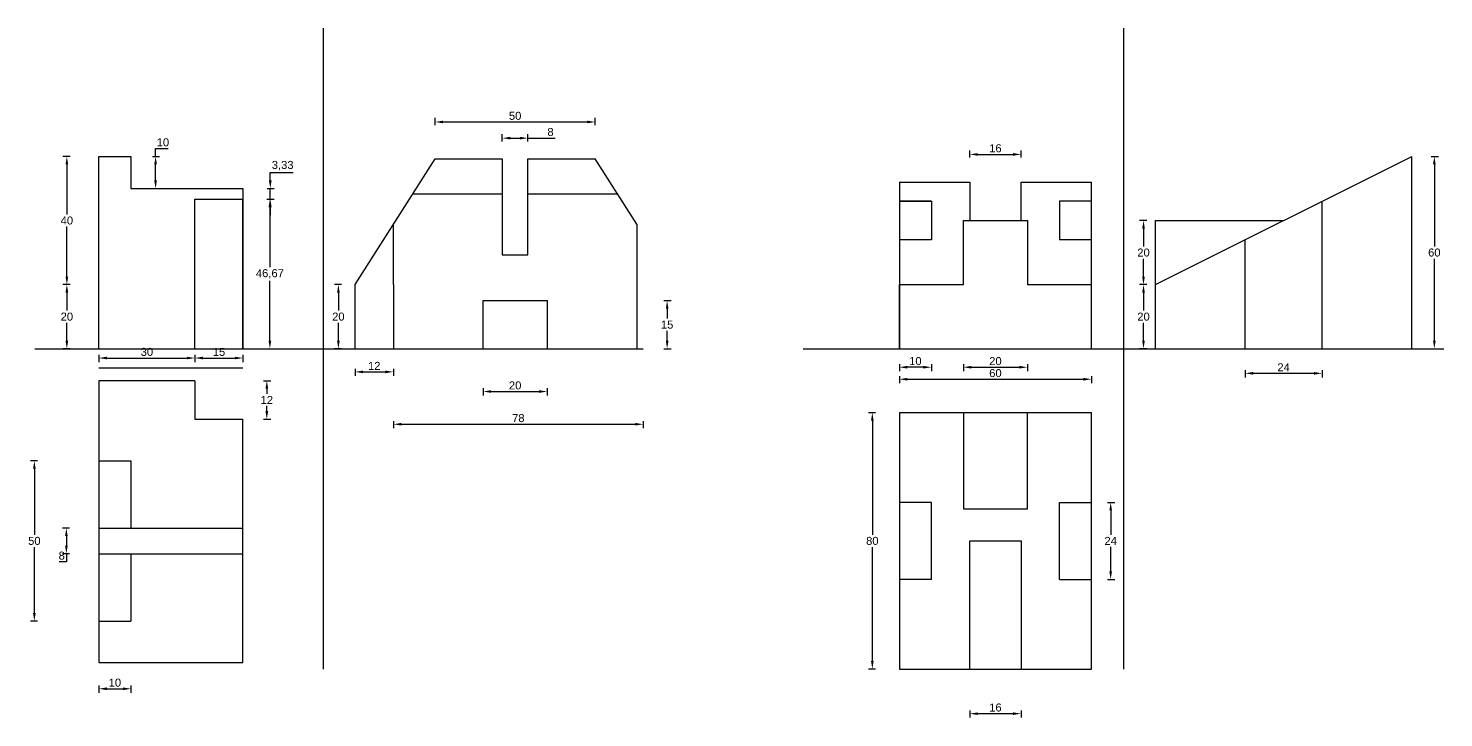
# Model space of a CAD drawing. Header units: millimetres. Extents: x 3658 to 4610, y 2149 to 2600.
# Drawn here: x 3658 to 4100, y 2284.8 to 2500 of the extents above; entities that cross this region are included whole.
import ezdxf

# ---------------------------------------------------------------- set-up
doc = ezdxf.new("R2010")
doc.units = ezdxf.units.MM
doc.styles.get("Standard").update_dxf_attribs({"font": 'arial.ttf'})
doc.dimstyles.new('ISO-25', dxfattribs={"dimtxt": 2.5, "dimasz": 2.5, "dimexe": 1.25, "dimexo": 0.625, "dimtad": 1, "dimtih": 1, "dimtoh": 1, "dimtxsty": 'Standard', "dimcen": 2.5, "dimadec": 0, "dimazin": 0, "dimtfac": 1, "dimtmove": 0, "dimatfit": 3, "dimfxl": 1, "dimfxlon": 1, "dimarcsym": 0})

# ---------------------------------------------------------------- blocks, each defined once
blk = doc.blocks.new('*D93')
at = {"color": 0, "lineweight": -2, "transparency": 16777216}
for p, q in [((3671, 2420), (3668.75, 2420)), ((3670, 2417.5), (3670, 2411.9)), ((3670, 2402.5), (3670, 2408.1)), ((3671, 2400), (3668.75, 2400))]:
    blk.add_line(p, q, dxfattribs=at)
at = {"color": 0, "transparency": 16777216}
for points in [[(3669.58, 2417.5), (3670.42, 2417.5), (3670, 2420)], [(3669.58, 2402.5), (3670.42, 2402.5), (3670, 2400)]]:
    blk.add_solid(points, dxfattribs=at)
at = {"layer": 'Defpoints', "color": 0, "transparency": 16777216}
for p in [(3670, 2420), (3680, 2420), (3680, 2400)]:
    blk.add_point(p, dxfattribs=at)
at = {"color": 0, "transparency": 16777216, "insert": (3670, 2410), "char_height": 2.5, "attachment_point": 5}
blk.add_mtext('20', dxfattribs=at)
blk = doc.blocks.new('*D94')
at = {"color": 0, "lineweight": -2, "transparency": 16777216}
for p, q in [((3671, 2460), (3668.75, 2460)), ((3670, 2457.5), (3670, 2441.9)), ((3670, 2422.5), (3670, 2438.1)), ((3671, 2420), (3668.75, 2420))]:
    blk.add_line(p, q, dxfattribs=at)
at = {"color": 0, "transparency": 16777216}
for points in [[(3669.58, 2457.5), (3670.42, 2457.5), (3670, 2460)], [(3669.58, 2422.5), (3670.42, 2422.5), (3670, 2420)]]:
    blk.add_solid(points, dxfattribs=at)
at = {"layer": 'Defpoints', "color": 0, "transparency": 16777216}
for p in [(3670, 2460), (3680, 2460), (3680, 2420)]:
    blk.add_point(p, dxfattribs=at)
at = {"color": 0, "transparency": 16777216, "insert": (3670, 2440), "char_height": 2.5, "attachment_point": 5}
blk.add_mtext('40', dxfattribs=at)
blk = doc.blocks.new('*D95')
at = {"color": 0, "lineweight": -2, "transparency": 16777216}
for p, q in [((3680, 2398.09), (3680, 2395.84)), ((3682.5, 2397.09), (3707.5, 2397.09)), ((3710, 2398.09), (3710, 2395.84))]:
    blk.add_line(p, q, dxfattribs=at)
at = {"color": 0, "transparency": 16777216}
for points in [[(3682.5, 2397.5), (3682.5, 2396.67), (3680, 2397.09)], [(3707.5, 2397.5), (3707.5, 2396.67), (3710, 2397.09)]]:
    blk.add_solid(points, dxfattribs=at)
at = {"layer": 'Defpoints', "color": 0, "transparency": 16777216}
for p in [(3680, 2400), (3710, 2400), (3710, 2397.09)]:
    blk.add_point(p, dxfattribs=at)
at = {"color": 0, "transparency": 16777216, "insert": (3695, 2398.99), "char_height": 2.5, "attachment_point": 5}
blk.add_mtext('30', dxfattribs=at)
blk = doc.blocks.new('*D96')
at = {"color": 0, "lineweight": -2, "transparency": 16777216}
for p, q in [((3710, 2398.09), (3710, 2395.84)), ((3712.5, 2397.09), (3722.5, 2397.09)), ((3725, 2398.09), (3725, 2395.84))]:
    blk.add_line(p, q, dxfattribs=at)
at = {"color": 0, "transparency": 16777216}
for points in [[(3712.5, 2397.5), (3712.5, 2396.67), (3710, 2397.09)], [(3722.5, 2397.5), (3722.5, 2396.67), (3725, 2397.09)]]:
    blk.add_solid(points, dxfattribs=at)
at = {"layer": 'Defpoints', "color": 0, "transparency": 16777216}
for p in [(3710, 2400), (3725, 2400), (3725, 2397.09)]:
    blk.add_point(p, dxfattribs=at)
at = {"color": 0, "transparency": 16777216, "insert": (3717.5, 2398.99), "char_height": 2.5, "attachment_point": 5}
blk.add_mtext('15', dxfattribs=at)
blk = doc.blocks.new('*D97')
at = {"color": 0, "lineweight": -2, "transparency": 16777216}
for p, q in [((3697.71, 2460), (3697.71, 2462.5)), ((3697.71, 2462.5), (3701.67, 2462.5)), ((3696.71, 2460), (3698.96, 2460)), ((3697.71, 2452.5), (3697.71, 2457.5)), ((3696.71, 2450), (3698.96, 2450))]:
    blk.add_line(p, q, dxfattribs=at)
at = {"color": 0, "transparency": 16777216}
for points in [[(3697.29, 2457.5), (3698.12, 2457.5), (3697.71, 2460)], [(3697.29, 2452.5), (3698.12, 2452.5), (3697.71, 2450)]]:
    blk.add_solid(points, dxfattribs=at)
at = {"layer": 'Defpoints', "color": 0, "transparency": 16777216}
for p in [(3690, 2460), (3690, 2450), (3697.71, 2450)]:
    blk.add_point(p, dxfattribs=at)
at = {"color": 0, "transparency": 16777216, "insert": (3700, 2464.4), "char_height": 2.5, "attachment_point": 5}
blk.add_mtext('10', dxfattribs=at)
blk = doc.blocks.new('*D98')
at = {"color": 0, "lineweight": -2, "transparency": 16777216}
for p, q in [((3732.41, 2446.67), (3734.66, 2446.67)), ((3733.41, 2444.17), (3733.41, 2425.46)), ((3733.41, 2402.5), (3733.41, 2421.21)), ((3732.41, 2400), (3734.66, 2400))]:
    blk.add_line(p, q, dxfattribs=at)
at = {"color": 0, "transparency": 16777216}
for points in [[(3733, 2444.17), (3733.83, 2444.17), (3733.41, 2446.67)], [(3733, 2402.5), (3733.83, 2402.5), (3733.41, 2400)]]:
    blk.add_solid(points, dxfattribs=at)
at = {"layer": 'Defpoints', "color": 0, "transparency": 16777216}
for p in [(3725, 2446.67), (3733.41, 2446.67), (3725, 2400)]:
    blk.add_point(p, dxfattribs=at)
at = {"color": 0, "transparency": 16777216, "insert": (3733.41, 2423.33), "char_height": 2.5, "attachment_point": 5}
blk.add_mtext('46,67', dxfattribs=at)
blk = doc.blocks.new('*D99')
at = {"color": 0, "lineweight": -2, "transparency": 16777216}
for p, q in [((3733.53, 2452.5), (3733.53, 2455)), ((3733.53, 2455), (3740.65, 2455)), ((3732.53, 2450), (3734.78, 2450)), ((3733.53, 2446.67), (3733.53, 2450)), ((3732.53, 2446.67), (3734.78, 2446.67)), ((3733.53, 2444.17), (3733.53, 2441.67))]:
    blk.add_line(p, q, dxfattribs=at)
at = {"color": 0, "transparency": 16777216}
for points in [[(3733.11, 2452.5), (3733.95, 2452.5), (3733.53, 2450)], [(3733.11, 2444.17), (3733.95, 2444.17), (3733.53, 2446.67)]]:
    blk.add_solid(points, dxfattribs=at)
at = {"layer": 'Defpoints', "color": 0, "transparency": 16777216}
for p in [(3725, 2450), (3733.53, 2450), (3725, 2446.67)]:
    blk.add_point(p, dxfattribs=at)
at = {"color": 0, "transparency": 16777216, "insert": (3737.4, 2457.13), "char_height": 2.5, "attachment_point": 5}
blk.add_mtext('3,33', dxfattribs=at)
blk = doc.blocks.new('*D104')
at = {"color": 0, "lineweight": -2, "transparency": 16777216}
for p, q in [((3670.85, 2344), (3668.6, 2344)), ((3669.85, 2341.5), (3669.85, 2338.5)), ((3670.85, 2336), (3668.6, 2336)), ((3669.85, 2336), (3669.85, 2333.5)), ((3669.85, 2333.5), (3667.58, 2333.5))]:
    blk.add_line(p, q, dxfattribs=at)
at = {"color": 0, "transparency": 16777216}
for points in [[(3669.43, 2341.5), (3670.26, 2341.5), (3669.85, 2344)], [(3669.43, 2338.5), (3670.26, 2338.5), (3669.85, 2336)]]:
    blk.add_solid(points, dxfattribs=at)
at = {"layer": 'Defpoints', "color": 0, "transparency": 16777216}
for p in [(3680, 2344), (3669.85, 2336), (3680, 2336)]:
    blk.add_point(p, dxfattribs=at)
at = {"color": 0, "transparency": 16777216, "insert": (3668.4, 2335.4), "char_height": 2.5, "attachment_point": 5}
blk.add_mtext('8', dxfattribs=at)
blk = doc.blocks.new('*D105')
at = {"color": 0, "lineweight": -2, "transparency": 16777216}
for p, q in [((3660.85, 2365), (3658.6, 2365)), ((3659.85, 2362.5), (3659.85, 2341.9)), ((3659.85, 2317.5), (3659.85, 2338.1)), ((3660.85, 2315), (3658.6, 2315))]:
    blk.add_line(p, q, dxfattribs=at)
at = {"color": 0, "transparency": 16777216}
for points in [[(3659.43, 2362.5), (3660.27, 2362.5), (3659.85, 2365)], [(3659.43, 2317.5), (3660.27, 2317.5), (3659.85, 2315)]]:
    blk.add_solid(points, dxfattribs=at)
at = {"layer": 'Defpoints', "color": 0, "transparency": 16777216}
for p in [(3680, 2365), (3659.85, 2315), (3680, 2315)]:
    blk.add_point(p, dxfattribs=at)
at = {"color": 0, "transparency": 16777216, "insert": (3659.85, 2340), "char_height": 2.5, "attachment_point": 5}
blk.add_mtext('50', dxfattribs=at)
blk = doc.blocks.new('*D108')
at = {"color": 0, "lineweight": -2, "transparency": 16777216}
for p, q in [((3731.45, 2390), (3733.7, 2390)), ((3732.45, 2387.5), (3732.45, 2385.88)), ((3732.45, 2380.5), (3732.45, 2382.12)), ((3731.45, 2378), (3733.7, 2378))]:
    blk.add_line(p, q, dxfattribs=at)
at = {"color": 0, "transparency": 16777216}
for points in [[(3732.03, 2387.5), (3732.87, 2387.5), (3732.45, 2390)], [(3732.03, 2380.5), (3732.87, 2380.5), (3732.45, 2378)]]:
    blk.add_solid(points, dxfattribs=at)
at = {"layer": 'Defpoints', "color": 0, "transparency": 16777216}
for p in [(3710, 2390), (3710, 2378), (3732.45, 2378)]:
    blk.add_point(p, dxfattribs=at)
at = {"color": 0, "transparency": 16777216, "insert": (3732.45, 2384), "char_height": 2.5, "attachment_point": 5}
blk.add_mtext('12', dxfattribs=at)
blk = doc.blocks.new('*D109')
at = {"color": 0, "lineweight": -2, "transparency": 16777216}
for p, q in [((3680, 2294.85), (3680, 2292.6)), ((3690, 2294.85), (3690, 2292.6)), ((3682.5, 2293.85), (3687.5, 2293.85))]:
    blk.add_line(p, q, dxfattribs=at)
at = {"color": 0, "transparency": 16777216}
for points in [[(3682.5, 2294.27), (3682.5, 2293.43), (3680, 2293.85)], [(3687.5, 2294.27), (3687.5, 2293.43), (3690, 2293.85)]]:
    blk.add_solid(points, dxfattribs=at)
at = {"layer": 'Defpoints', "color": 0, "transparency": 16777216}
for p in [(3680, 2315), (3690, 2315), (3690, 2293.85)]:
    blk.add_point(p, dxfattribs=at)
at = {"color": 0, "transparency": 16777216, "insert": (3685, 2295.75), "char_height": 2.5, "attachment_point": 5}
blk.add_mtext('10', dxfattribs=at)
blk = doc.blocks.new('*D110')
at = {"color": 0, "lineweight": -2, "transparency": 16777216}
for p, q in [((3800, 2387.63), (3800, 2385.38)), ((3820, 2387.63), (3820, 2385.38)), ((3802.5, 2386.63), (3817.5, 2386.63))]:
    blk.add_line(p, q, dxfattribs=at)
at = {"color": 0, "transparency": 16777216}
for points in [[(3802.5, 2387.05), (3802.5, 2386.22), (3800, 2386.63)], [(3817.5, 2387.05), (3817.5, 2386.22), (3820, 2386.63)]]:
    blk.add_solid(points, dxfattribs=at)
at = {"layer": 'Defpoints', "color": 0, "transparency": 16777216}
for p in [(3800, 2400), (3820, 2400), (3820, 2386.63)]:
    blk.add_point(p, dxfattribs=at)
at = {"color": 0, "transparency": 16777216, "insert": (3810, 2388.53), "char_height": 2.5, "attachment_point": 5}
blk.add_mtext('20', dxfattribs=at)
blk = doc.blocks.new('*D111')
at = {"color": 0, "lineweight": -2, "transparency": 16777216}
for p, q in [((3772, 2377.42), (3772, 2375.17)), ((3774.5, 2376.42), (3847.5, 2376.42)), ((3850, 2377.42), (3850, 2375.17))]:
    blk.add_line(p, q, dxfattribs=at)
at = {"color": 0, "transparency": 16777216}
for points in [[(3774.5, 2376.84), (3774.5, 2376), (3772, 2376.42)], [(3847.5, 2376.84), (3847.5, 2376), (3850, 2376.42)]]:
    blk.add_solid(points, dxfattribs=at)
at = {"layer": 'Defpoints', "color": 0, "transparency": 16777216}
for p in [(3772, 2400), (3850, 2400), (3850, 2376.42)]:
    blk.add_point(p, dxfattribs=at)
at = {"color": 0, "transparency": 16777216, "insert": (3811, 2378.32), "char_height": 2.5, "attachment_point": 5}
blk.add_mtext('78', dxfattribs=at)
blk = doc.blocks.new('*D112')
at = {"color": 0, "lineweight": -2, "transparency": 16777216}
for p, q in [((3760, 2393.76), (3760, 2391.51)), ((3762.5, 2392.76), (3769.5, 2392.76)), ((3772, 2393.76), (3772, 2391.51))]:
    blk.add_line(p, q, dxfattribs=at)
at = {"color": 0, "transparency": 16777216}
for points in [[(3762.5, 2393.17), (3762.5, 2392.34), (3760, 2392.76)], [(3769.5, 2393.17), (3769.5, 2392.34), (3772, 2392.76)]]:
    blk.add_solid(points, dxfattribs=at)
at = {"layer": 'Defpoints', "color": 0, "transparency": 16777216}
for p in [(3760, 2400), (3772, 2400), (3772, 2392.76)]:
    blk.add_point(p, dxfattribs=at)
at = {"color": 0, "transparency": 16777216, "insert": (3766, 2394.64), "char_height": 2.5, "attachment_point": 5}
blk.add_mtext('12', dxfattribs=at)
blk = doc.blocks.new('*D113')
at = {"color": 0, "lineweight": -2, "transparency": 16777216}
for p, q in [((3856.47, 2415), (3858.72, 2415)), ((3857.47, 2412.5), (3857.47, 2409.4)), ((3857.47, 2402.5), (3857.47, 2405.6)), ((3856.47, 2400), (3858.72, 2400))]:
    blk.add_line(p, q, dxfattribs=at)
at = {"color": 0, "transparency": 16777216}
for points in [[(3857.06, 2412.5), (3857.89, 2412.5), (3857.47, 2415)], [(3857.06, 2402.5), (3857.89, 2402.5), (3857.47, 2400)]]:
    blk.add_solid(points, dxfattribs=at)
at = {"layer": 'Defpoints', "color": 0, "transparency": 16777216}
for p in [(3820, 2415), (3820, 2400), (3857.47, 2400)]:
    blk.add_point(p, dxfattribs=at)
at = {"color": 0, "transparency": 16777216, "insert": (3857.47, 2407.5), "char_height": 2.5, "attachment_point": 5}
blk.add_mtext('15', dxfattribs=at)
blk = doc.blocks.new('*D114')
at = {"color": 0, "lineweight": -2, "transparency": 16777216}
for p, q in [((3785, 2469.77), (3785, 2472.02)), ((3835, 2469.77), (3835, 2472.02)), ((3787.5, 2470.77), (3832.5, 2470.77))]:
    blk.add_line(p, q, dxfattribs=at)
at = {"color": 0, "transparency": 16777216}
for points in [[(3787.5, 2471.18), (3787.5, 2470.35), (3785, 2470.77)], [(3832.5, 2471.18), (3832.5, 2470.35), (3835, 2470.77)]]:
    blk.add_solid(points, dxfattribs=at)
at = {"layer": 'Defpoints', "color": 0, "transparency": 16777216}
for p in [(3835, 2470.77), (3785, 2459.29), (3835, 2459.29)]:
    blk.add_point(p, dxfattribs=at)
at = {"color": 0, "transparency": 16777216, "insert": (3810, 2472.67), "char_height": 2.5, "attachment_point": 5}
blk.add_mtext('50', dxfattribs=at)
blk = doc.blocks.new('*D106')
at = {"color": 0, "lineweight": -2, "transparency": 16777216}
for p, q in [((3806, 2464.72), (3806, 2466.97)), ((3814, 2464.72), (3814, 2466.97)), ((3808.5, 2465.72), (3811.5, 2465.72)), ((3814, 2465.72), (3822.5, 2465.72))]:
    blk.add_line(p, q, dxfattribs=at)
at = {"color": 0, "transparency": 16777216}
for points in [[(3808.5, 2466.14), (3808.5, 2465.31), (3806, 2465.72)], [(3811.5, 2466.14), (3811.5, 2465.31), (3814, 2465.72)]]:
    blk.add_solid(points, dxfattribs=at)
at = {"layer": 'Defpoints', "color": 0, "transparency": 16777216}
for p in [(3814, 2465.72), (3806, 2459.29), (3814, 2459.29)]:
    blk.add_point(p, dxfattribs=at)
at = {"color": 0, "transparency": 16777216, "insert": (3821.05, 2467.63), "char_height": 2.5, "attachment_point": 5}
blk.add_mtext('8', dxfattribs=at)
blk = doc.blocks.new('*D107')
at = {"color": 0, "lineweight": -2, "transparency": 16777216}
for p, q in [((3755.79, 2420), (3753.54, 2420)), ((3754.79, 2417.5), (3754.79, 2411.9)), ((3754.79, 2402.5), (3754.79, 2408.1)), ((3755.79, 2400), (3753.54, 2400))]:
    blk.add_line(p, q, dxfattribs=at)
at = {"color": 0, "transparency": 16777216}
for points in [[(3754.38, 2417.5), (3755.21, 2417.5), (3754.79, 2420)], [(3754.38, 2402.5), (3755.21, 2402.5), (3754.79, 2400)]]:
    blk.add_solid(points, dxfattribs=at)
at = {"layer": 'Defpoints', "color": 0, "transparency": 16777216}
for p in [(3760, 2420), (3754.79, 2400), (3760, 2400)]:
    blk.add_point(p, dxfattribs=at)
at = {"color": 0, "transparency": 16777216, "insert": (3754.79, 2410), "char_height": 2.5, "attachment_point": 5}
blk.add_mtext('20', dxfattribs=at)
blk = doc.blocks.new('*D100')
at = {"color": 0, "lineweight": -2, "transparency": 16777216}
for p, q in [((3922.56, 2380), (3920.31, 2380)), ((3921.56, 2377.5), (3921.56, 2341.9)), ((3921.56, 2302.5), (3921.56, 2338.1)), ((3922.56, 2300), (3920.31, 2300))]:
    blk.add_line(p, q, dxfattribs=at)
at = {"color": 0, "transparency": 16777216}
for points in [[(3921.14, 2377.5), (3921.98, 2377.5), (3921.56, 2380)], [(3921.14, 2302.5), (3921.98, 2302.5), (3921.56, 2300)]]:
    blk.add_solid(points, dxfattribs=at)
at = {"layer": 'Defpoints', "color": 0, "transparency": 16777216}
for p in [(3930, 2380), (3921.56, 2300), (3930, 2300)]:
    blk.add_point(p, dxfattribs=at)
at = {"color": 0, "transparency": 16777216, "insert": (3921.56, 2340), "char_height": 2.5, "attachment_point": 5}
blk.add_mtext('80', dxfattribs=at)
blk = doc.blocks.new('*D101')
at = {"color": 0, "lineweight": -2, "transparency": 16777216}
for p, q in [((3930, 2391.47), (3930, 2389.22)), ((3990, 2391.47), (3990, 2389.22)), ((3932.5, 2390.47), (3987.5, 2390.47))]:
    blk.add_line(p, q, dxfattribs=at)
at = {"color": 0, "transparency": 16777216}
for points in [[(3932.5, 2390.88), (3932.5, 2390.05), (3930, 2390.47)], [(3987.5, 2390.88), (3987.5, 2390.05), (3990, 2390.47)]]:
    blk.add_solid(points, dxfattribs=at)
at = {"layer": 'Defpoints', "color": 0, "transparency": 16777216}
for p in [(3930, 2400), (3990, 2400), (3990, 2390.47)]:
    blk.add_point(p, dxfattribs=at)
at = {"color": 0, "transparency": 16777216, "insert": (3960, 2392.37), "char_height": 2.5, "attachment_point": 5}
blk.add_mtext('60', dxfattribs=at)
blk = doc.blocks.new('*D102')
at = {"color": 0, "lineweight": -2, "transparency": 16777216}
for p, q in [((3950, 2395.22), (3950, 2392.97)), ((3952.5, 2394.22), (3967.5, 2394.22)), ((3970, 2395.22), (3970, 2392.97))]:
    blk.add_line(p, q, dxfattribs=at)
at = {"color": 0, "transparency": 16777216}
for points in [[(3952.5, 2394.63), (3952.5, 2393.8), (3950, 2394.22)], [(3967.5, 2394.63), (3967.5, 2393.8), (3970, 2394.22)]]:
    blk.add_solid(points, dxfattribs=at)
at = {"layer": 'Defpoints', "color": 0, "transparency": 16777216}
for p in [(3950, 2420), (3970, 2420), (3970, 2394.22)]:
    blk.add_point(p, dxfattribs=at)
at = {"color": 0, "transparency": 16777216, "insert": (3960, 2396.12), "char_height": 2.5, "attachment_point": 5}
blk.add_mtext('20', dxfattribs=at)
blk = doc.blocks.new('*D103')
at = {"color": 0, "lineweight": -2, "transparency": 16777216}
for p, q in [((3930, 2395.22), (3930, 2392.97)), ((3937.5, 2394.22), (3932.5, 2394.22)), ((3940, 2395.22), (3940, 2392.97))]:
    blk.add_line(p, q, dxfattribs=at)
at = {"color": 0, "transparency": 16777216}
for points in [[(3932.5, 2394.63), (3932.5, 2393.8), (3930, 2394.22)], [(3937.5, 2394.63), (3937.5, 2393.8), (3940, 2394.22)]]:
    blk.add_solid(points, dxfattribs=at)
at = {"layer": 'Defpoints', "color": 0, "transparency": 16777216}
for p in [(3930, 2434), (3940, 2434), (3930, 2394.22)]:
    blk.add_point(p, dxfattribs=at)
at = {"color": 0, "transparency": 16777216, "insert": (3935, 2396.12), "char_height": 2.5, "attachment_point": 5}
blk.add_mtext('10', dxfattribs=at)
blk = doc.blocks.new('*D117')
at = {"color": 0, "lineweight": -2, "transparency": 16777216}
for p, q in [((3952, 2459.64), (3952, 2461.89)), ((3954.5, 2460.64), (3965.5, 2460.64)), ((3968, 2459.64), (3968, 2461.89))]:
    blk.add_line(p, q, dxfattribs=at)
at = {"color": 0, "transparency": 16777216}
for points in [[(3954.5, 2461.06), (3954.5, 2460.22), (3952, 2460.64)], [(3965.5, 2461.06), (3965.5, 2460.22), (3968, 2460.64)]]:
    blk.add_solid(points, dxfattribs=at)
at = {"layer": 'Defpoints', "color": 0, "transparency": 16777216}
for p in [(3968, 2460.64), (3952, 2452), (3968, 2452)]:
    blk.add_point(p, dxfattribs=at)
at = {"color": 0, "transparency": 16777216, "insert": (3960, 2462.54), "char_height": 2.5, "attachment_point": 5}
blk.add_mtext('16', dxfattribs=at)
blk = doc.blocks.new('*D118')
at = {"color": 0, "lineweight": -2, "transparency": 16777216}
for p, q in [((3952, 2287.08), (3952, 2284.83)), ((3954.5, 2286.08), (3965.5, 2286.08)), ((3968, 2287.08), (3968, 2284.83))]:
    blk.add_line(p, q, dxfattribs=at)
at = {"color": 0, "transparency": 16777216}
for points in [[(3954.5, 2286.49), (3954.5, 2285.66), (3952, 2286.08)], [(3965.5, 2286.49), (3965.5, 2285.66), (3968, 2286.08)]]:
    blk.add_solid(points, dxfattribs=at)
at = {"layer": 'Defpoints', "color": 0, "transparency": 16777216}
for p in [(3952, 2300), (3968, 2300), (3968, 2286.08)]:
    blk.add_point(p, dxfattribs=at)
at = {"color": 0, "transparency": 16777216, "insert": (3960, 2287.98), "char_height": 2.5, "attachment_point": 5}
blk.add_mtext('16', dxfattribs=at)
blk = doc.blocks.new('*D119')
at = {"color": 0, "lineweight": -2, "transparency": 16777216}
for p, q in [((3995, 2352), (3997.25, 2352)), ((3996, 2349.5), (3996, 2341.88)), ((3996, 2330.5), (3996, 2338.12)), ((3995, 2328), (3997.25, 2328))]:
    blk.add_line(p, q, dxfattribs=at)
at = {"color": 0, "transparency": 16777216}
for points in [[(3995.58, 2349.5), (3996.41, 2349.5), (3996, 2352)], [(3995.58, 2330.5), (3996.41, 2330.5), (3996, 2328)]]:
    blk.add_solid(points, dxfattribs=at)
at = {"layer": 'Defpoints', "color": 0, "transparency": 16777216}
for p in [(3990, 2352), (3990, 2328), (3996, 2328)]:
    blk.add_point(p, dxfattribs=at)
at = {"color": 0, "transparency": 16777216, "insert": (3996, 2340), "char_height": 2.5, "attachment_point": 5}
blk.add_mtext('24', dxfattribs=at)
blk = doc.blocks.new('*D120')
at = {"color": 0, "lineweight": -2, "transparency": 16777216}
for p, q in [((4007.25, 2420), (4005, 2420)), ((4006.25, 2417.5), (4006.25, 2411.9)), ((4006.25, 2402.5), (4006.25, 2408.1)), ((4007.25, 2400), (4005, 2400))]:
    blk.add_line(p, q, dxfattribs=at)
at = {"color": 0, "transparency": 16777216}
for points in [[(4005.83, 2417.5), (4006.67, 2417.5), (4006.25, 2420)], [(4005.83, 2402.5), (4006.67, 2402.5), (4006.25, 2400)]]:
    blk.add_solid(points, dxfattribs=at)
at = {"layer": 'Defpoints', "color": 0, "transparency": 16777216}
for p in [(4010, 2420), (4006.25, 2400), (4010, 2400)]:
    blk.add_point(p, dxfattribs=at)
at = {"color": 0, "transparency": 16777216, "insert": (4006.25, 2410), "char_height": 2.5, "attachment_point": 5}
blk.add_mtext('20', dxfattribs=at)
blk = doc.blocks.new('*D121')
at = {"color": 0, "lineweight": -2, "transparency": 16777216}
for p, q in [((4007.25, 2440), (4005, 2440)), ((4006.25, 2437.5), (4006.25, 2431.9)), ((4006.25, 2422.5), (4006.25, 2428.1)), ((4007.25, 2420), (4005, 2420))]:
    blk.add_line(p, q, dxfattribs=at)
at = {"color": 0, "transparency": 16777216}
for points in [[(4005.83, 2437.5), (4006.67, 2437.5), (4006.25, 2440)], [(4005.83, 2422.5), (4006.67, 2422.5), (4006.25, 2420)]]:
    blk.add_solid(points, dxfattribs=at)
at = {"layer": 'Defpoints', "color": 0, "transparency": 16777216}
for p in [(4010, 2440), (4006.25, 2420), (4010, 2420)]:
    blk.add_point(p, dxfattribs=at)
at = {"color": 0, "transparency": 16777216, "insert": (4006.25, 2430), "char_height": 2.5, "attachment_point": 5}
blk.add_mtext('20', dxfattribs=at)
blk = doc.blocks.new('*D115')
at = {"color": 0, "lineweight": -2, "transparency": 16777216}
for p, q in [((4096.08, 2460), (4098.33, 2460)), ((4097.08, 2457.5), (4097.08, 2431.9)), ((4097.08, 2402.5), (4097.08, 2428.1)), ((4096.08, 2400), (4098.33, 2400))]:
    blk.add_line(p, q, dxfattribs=at)
at = {"color": 0, "transparency": 16777216}
for points in [[(4096.66, 2457.5), (4097.5, 2457.5), (4097.08, 2460)], [(4096.66, 2402.5), (4097.5, 2402.5), (4097.08, 2400)]]:
    blk.add_solid(points, dxfattribs=at)
at = {"layer": 'Defpoints', "color": 0, "transparency": 16777216}
for p in [(4090, 2460), (4090, 2400), (4097.08, 2400)]:
    blk.add_point(p, dxfattribs=at)
at = {"color": 0, "transparency": 16777216, "insert": (4097.08, 2430), "char_height": 2.5, "attachment_point": 5}
blk.add_mtext('60', dxfattribs=at)
blk = doc.blocks.new('*D116')
at = {"color": 0, "lineweight": -2, "transparency": 16777216}
for p, q in [((4038, 2393.31), (4038, 2391.06)), ((4040.5, 2392.31), (4059.5, 2392.31)), ((4062, 2393.31), (4062, 2391.06))]:
    blk.add_line(p, q, dxfattribs=at)
at = {"color": 0, "transparency": 16777216}
for points in [[(4040.5, 2392.73), (4040.5, 2391.9), (4038, 2392.31)], [(4059.5, 2392.73), (4059.5, 2391.9), (4062, 2392.31)]]:
    blk.add_solid(points, dxfattribs=at)
at = {"layer": 'Defpoints', "color": 0, "transparency": 16777216}
for p in [(4038, 2400), (4062, 2400), (4062, 2392.31)]:
    blk.add_point(p, dxfattribs=at)
at = {"color": 0, "transparency": 16777216, "insert": (4050, 2394.19), "char_height": 2.5, "attachment_point": 5}
blk.add_mtext('24', dxfattribs=at)

msp = doc.modelspace()

# ---------------------------------------------------------------- linework, layer by layer
for p, q in [((3750, 2500), (3750, 2300)), ((4000, 2500), (4000, 2300)), ((3680, 2420), (3680, 2460)), ((3680, 2460), (3690, 2460)), ((3690, 2460), (3690, 2450)), ((3760, 2420), (3785, 2459.286)), ((3785, 2459.286), (3806, 2459.286)), ((3785, 2459.286), (3806, 2459.286)), ((3806, 2459.286), (3806, 2429.286)), ((3814, 2459.286), (3835, 2459.286)), ((3814, 2429.286), (3814, 2459.286)), ((3848, 2438.857), (3835, 2459.286)), ((4010, 2420), (4090, 2460)), ((4090, 2400), (4090, 2460)), ((3690, 2450), (3725, 2450)), ((3725, 2450), (3725, 2400)), ((3930, 2452), (3930, 2400)), ((3930, 2452), (3952, 2452)), ((3952, 2452), (3952, 2440)), ((3968, 2440), (3968, 2452)), ((3968, 2452), (3990, 2452)), ((3990, 2400), (3990, 2452)), ((3710, 2400), (3710, 2446.667)), ((3710, 2446.667), (3725, 2446.667)), ((3725, 2400), (3725, 2446.667)), ((3778, 2448.286), (3785, 2448.286)), ((3778, 2448.286), (3806, 2448.286)), ((3814, 2448.286), (3842, 2448.286)), ((3940, 2446), (3930, 2446)), ((3930, 2446), (3940, 2446)), ((3940, 2446), (3940, 2434)), ((3990, 2446), (3980, 2446)), ((3990, 2446), (3980, 2446)), ((3980, 2446), (3980, 2434)), ((4062, 2400), (4062, 2446)), ((3772, 2420), (3772, 2438.857)), ((3848, 2438.857), (3848, 2400)), ((3950, 2420), (3950, 2440)), ((3950, 2440), (3970, 2440)), ((3952, 2440), (3968, 2440)), ((3970, 2440), (3970, 2420)), ((4010, 2420), (4010, 2440)), ((4010, 2440), (4050, 2440)), ((3940, 2434), (3930, 2434)), ((3990, 2434), (3980, 2434)), ((4038, 2400), (4038, 2434)), ((3806, 2429.286), (3814, 2429.286)), ((3680, 2400), (3680, 2420)), ((3760, 2400), (3760, 2420)), ((3760, 2400), (3760, 2420)), ((3772, 2420), (3772, 2400)), ((3930, 2400), (3930, 2420)), ((3930, 2420), (3950, 2420)), ((3970, 2420), (3990, 2420)), ((4010, 2400), (4010, 2420)), ((3800, 2400), (3800, 2415)), ((3800, 2415), (3820, 2415)), ((3820, 2415), (3820, 2400)), ((3660, 2400), (3850, 2400)), ((3680, 2400), (3710, 2400)), ((3710, 2400), (3725, 2400)), ((3760, 2400), (3848, 2400)), ((3772, 2400), (3800, 2400)), ((3772, 2400), (3800, 2400)), ((3900, 2400), (4100, 2400)), ((3930, 2400), (3990, 2400)), ((4010, 2400), (4090, 2400)), ((3680, 2393.983), (3725, 2393.983)), ((3680, 2390), (3680, 2302)), ((3710, 2390), (3680, 2390)), ((3680, 2390), (3680, 2365)), ((3710, 2390), (3710, 2378)), ((3930, 2380), (3930, 2300)), ((3990, 2380), (3930, 2380)), ((3950, 2380), (3950, 2350)), ((3970, 2350), (3970, 2380)), ((3990, 2300), (3990, 2380)), ((3710, 2378), (3725, 2378)), ((3725, 2302), (3725, 2378)), ((3680, 2365), (3680, 2344)), ((3680, 2365), (3690, 2365)), ((3690, 2365), (3690, 2344)), ((3940, 2352), (3930, 2352)), ((3940, 2328), (3940, 2352)), ((3980, 2328), (3980, 2352)), ((3980, 2352), (3990, 2352)), ((3950, 2350), (3970, 2350)), ((3680, 2344), (3680, 2336)), ((3680, 2344), (3725, 2344)), ((3952, 2300), (3952, 2340)), ((3952, 2340), (3968, 2340)), ((3968, 2340), (3968, 2300)), ((3680, 2336), (3680, 2315)), ((3680, 2336), (3725, 2336)), ((3690, 2336), (3690, 2315)), ((3940, 2328), (3930, 2328)), ((3980, 2328), (3990, 2328)), ((3680, 2315), (3690, 2315)), ((3680, 2302), (3725, 2302)), ((3930, 2300), (3990, 2300)), ((3930, 2300), (3952, 2300))]:
    msp.add_line(p, q)

# ---------------------------------------------------------------- dimensions: what is measured, and where the dimension line sits
for p1, p2, distance, picture, middle in [((3785, 2459.286), (3835, 2459.286), 11.48, '*D114', (3810, 2472.668)), ((3952, 2452), (3968, 2452), 8.64, '*D117', (3960, 2462.541)), ((3680, 2420), (3680, 2460), 10, '*D94', (3670, 2440)), ((3725, 2446.667), (3725, 2450), -8.531, '*D99', (3737.402, 2457.127)), ((4090, 2460), (4090, 2400), 7.079, '*D115', (4097.079, 2430)), ((3725, 2400), (3725, 2446.667), -8.413, '*D98', (3733.413, 2423.333)), ((4010, 2440), (4010, 2420), -3.75, '*D121', (4006.25, 2430)), ((3940, 2434), (3930, 2434), 39.782, '*D103', (3935, 2396.119)), ((3680, 2400), (3680, 2420), 10, '*D93', (3670, 2410)), ((3760, 2420), (3760, 2400), -5.206, '*D107', (3754.794, 2410)), ((3950, 2420), (3970, 2420), -25.782, '*D102', (3960, 2396.119)), ((3820, 2415), (3820, 2400), 37.474, '*D113', (3857.474, 2407.5)), ((3680, 2400), (3710, 2400), -2.914, '*D95', (3695, 2398.988)), ((3710, 2400), (3725, 2400), -2.914, '*D96', (3717.5, 2398.988)), ((3760, 2400), (3772, 2400), -7.242, '*D112', (3766, 2394.638)), ((3772, 2400), (3850, 2400), -23.579, '*D111', (3811, 2378.323)), ((3800, 2400), (3820, 2400), -13.368, '*D110', (3810, 2388.533)), ((3930, 2400), (3990, 2400), -9.532, '*D101', (3960, 2392.369)), ((4038, 2400), (4062, 2400), -7.688, '*D116', (4050, 2394.192)), ((3710, 2390), (3710, 2378), 22.449, '*D108', (3732.449, 2384)), ((3930, 2380), (3930, 2300), -8.441, '*D100', (3921.559, 2340)), ((3990, 2352), (3990, 2328), 5.996, '*D119', (3995.996, 2340)), ((3680, 2315), (3690, 2315), -21.151, '*D109', (3685, 2295.75)), ((3952, 2300), (3968, 2300), -13.924, '*D118', (3960, 2287.977))]:
    dim = msp.add_aligned_dim(p1=p1, p2=p2, distance=distance, dimstyle='ISO-25')
    dim.commit()
    dim.dimension.update_dxf_attribs({"geometry": picture, "text_midpoint": middle})
for base, p1, p2, angle, picture, middle in [((3814, 2465.725), (3806, 2459.286), (3814, 2459.286), 0, '*D106', (3821.053, 2465.725)), ((3697.706, 2450), (3690, 2460), (3690, 2450), 270, '*D97', (3700, 2462.5)), ((4006.25, 2400), (4010, 2420), (4010, 2400), 270, '*D120', (4006.25, 2410))]:
    dim = msp.add_linear_dim(base=base, p1=p1, p2=p2, angle=angle, dimstyle='ISO-25')
    dim.commit()
    dim.dimension.update_dxf_attribs({"geometry": picture, "text_midpoint": middle, "dimtype": 161})
for base, p1, p2, picture, middle in [((3659.851, 2315), (3680, 2365), (3680, 2315), '*D105', (3659.851, 2340)), ((3669.848, 2336), (3680, 2344), (3680, 2336), '*D104', (3668.399, 2335.401))]:
    dim = msp.add_linear_dim(base=base, p1=p1, p2=p2, angle=90, dimstyle='ISO-25')
    dim.commit()
    dim.dimension.update_dxf_attribs({"geometry": picture, "text_midpoint": middle})

doc.saveas('drawing.dxf')
